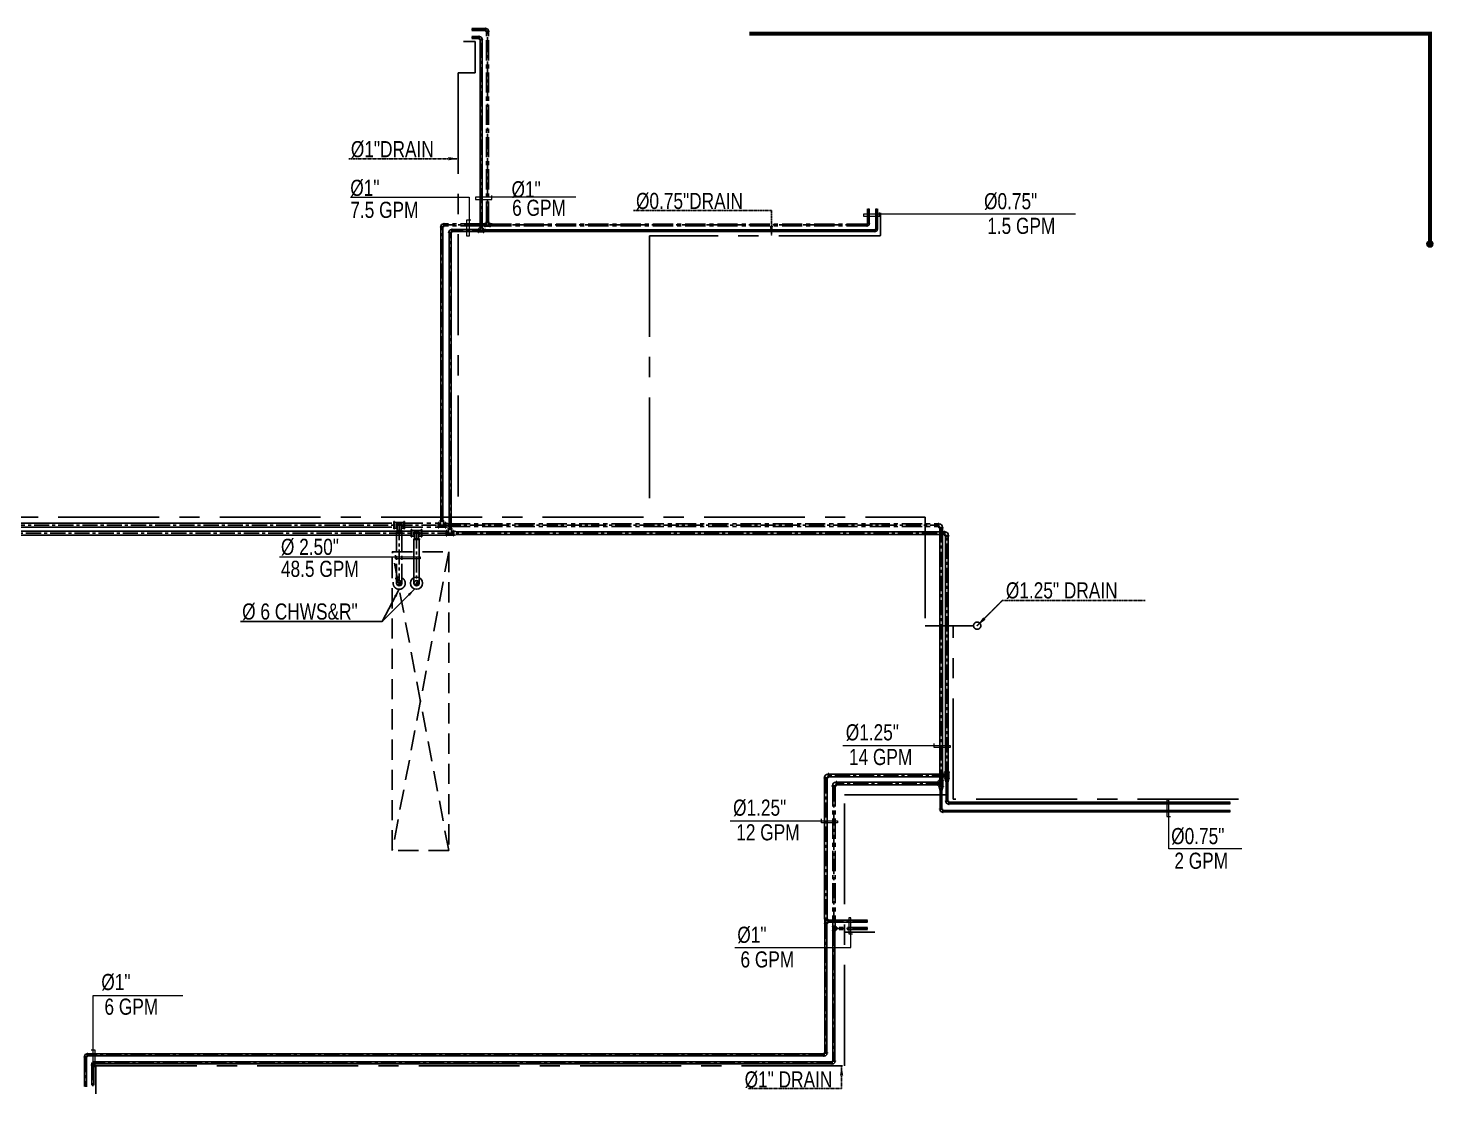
# Model space of a CAD drawing. Header units: millimetres. Extents: x -21221 to 1625077, y -149981 to 356550.
# Drawn here: x 1033930 to 1051334, y 202131 to 215338 of the extents above; entities that cross this region are included whole.
import ezdxf

# ---------------------------------------------------------------- set-up
doc = ezdxf.new("R2010")
doc.units = ezdxf.units.MM
doc.header["$LTSCALE"] = 1000
doc.header["$MEASUREMENT"] = 0
for name, pattern in [('CENTER', [2, 1.25, -0.25, 0.25, -0.25]), ('CENTERX2', [4, 2.5, -0.5, 0.5, -0.5]), ('HIDDEN', [0.375, 0.25, -0.125])]:
    doc.linetypes.add(name, pattern=pattern)
doc.layers.get('0').update_dxf_attribs({"linetype": 'CONTINUOUS'})
for name, color, linetype in [('12-RETURN-PIPE', 12, 'CONTINUOUS'), ('40-SUPPLY-PIPE', 40, 'CONTINUOUS'), ('44-DRAIN', 44, 'CENTER'), ('DIM-DPME-1-50', 10, 'CONTINUOUS')]:
    doc.layers.add(name, color=color, linetype=linetype)
doc.styles.add('DIM-DPME-1-50', font='romans.shx')
doc.styles.add('ROMANS', font='romans.shx', dxfattribs={"width": 0.85})
doc.styles.add('STENCIL', font='stencil.shx')
doc.dimstyles.new('ARROW', dxfattribs={"dimscale": 0, "dimtxt": 125, "dimasz": 125, "dimexe": 20, "dimexo": 20, "dimgap": 15, "dimtad": 1, "dimdec": 0, "dimzin": 1, "dimdsep": 46, "dimtxsty": 'DIM-DPME-1-50', "dimblk": 'DIM-DPME-1-50', "dimcen": 1.25, "dimdle": 250, "dimclrd": 33, "dimclre": 33, "dimclrt": 4, "dimadec": 0, "dimazin": 2, "dimtfac": 1, "dimtdec": 0, "dimtmove": 0, "dimatfit": 3, "dimfxl": 1, "dimtolj": 1, "dimtzin": 0, "dimarcsym": 0})
doc.dimstyles.get("Standard").update_dxf_attribs({"dimtxt": 125, "dimasz": 200, "dimexe": 0.18, "dimexo": 0.0625, "dimgap": 0.09, "dimtad": 0, "dimtih": 1, "dimtoh": 1, "dimdec": 4, "dimlfac": 0.1, "dimzin": 0, "dimdsep": 46, "dimtxsty": 'ROMANS', "dimcen": 0.09, "dimclrd": 1, "dimclre": 1, "dimclrt": 256, "dimadec": 0, "dimazin": 0, "dimtfac": 1, "dimtdec": 4, "dimtofl": 0, "dimtmove": 0, "dimatfit": 3, "dimfxl": 1, "dimtolj": 1, "dimtzin": 0, "dimarcsym": 0})

# ---------------------------------------------------------------- blocks, each defined once
blk = doc.blocks.new('EL-90-25mm')
at = {"ltscale": 0.019}
for p, q in [((-28, -18, -41), (-28, 18)), ((-23, 18), (-28, 18)), ((-23, -18, -41), (-23, 18)), ((-18, 13, -41), (-23, 13)), ((-18, 27, -14), (18, 27, -14)), ((-18, 22, -14), (-18, 27, -14)), ((-18, 22, -14), (18, 22, -14)), ((-13, 17, -14), (-13, 22, -14)), ((13, 18, 200732), (13, 22, -64)), ((18, 22, -14), (18, 27, -14)), ((-23, -18, -41), (-28, -18, -41))]:
    blk.add_line(p, q, dxfattribs=at)
blk.add_line((-18, -13, -32), (-23, -13, -41))
for centre, radius, start, end in [((-18, 18, 401495), 30.3, 268.7093, 359.5429), ((-18, 18, -14), 5.3, 271.5729, 354.0548)]:
    blk.add_arc(centre, radius, start, end, dxfattribs=at)
blk = doc.blocks.new('DIM-DPME-1-50')
at = {"layer": 'DIM-DPME-1-50', "color": 4}
blk.add_line((0, 100), (0, -100), dxfattribs=at)
at = {"layer": 'DIM-DPME-1-50', "color": 5}
blk.add_line((70.71, 70.71), (-70.71, -70.71), dxfattribs=at)
at = {"layer": 'DIM-DPME-1-50'}
blk.add_line((100, 0), (-100, 0), dxfattribs=at)
blk = doc.blocks.new('TTT20')
for p, q in [((-23, 32), (-27, 32)), ((-27, 32), (-27, -4)), ((-23, -4), (-23, 32)), ((-10.4, 27.9), (-23, 27.9)), ((16.8, 0, -23.6), (-23, 0, -23.6)), ((23, 0), (-23, 0)), ((-14.4, 41.1), (-14.4, 45.1)), ((-14.4, 45.1), (13.6, 45.1)), ((13.6, 41.1), (-14.4, 41.1)), ((-10.4, 41.1), (-10.4, 15.4)), ((9.6, 41.1), (9.6, 15.4)), ((19.5, 27.9, -23.6), (9.6, 27.9, -23.6)), ((23, 27.9), (13.1, 27.9)), ((13.6, 45.1), (13.6, 41.1)), ((23, 32), (27, 32)), ((23, -4), (23, 32)), ((27, 32), (27, -4)), ((-27, -4), (-23, -4)), ((27, -4), (23, -4))]:
    blk.add_line(p, q)
at = {"extrusion": (0, 0, -1)}
for major_axis, ratio, start_param, end_param in [((-9.9, -9.9), 1, 3.151797, 7.843777), ((-7.07, 7.07), 0.999999, 2.356194, 5.497791)]:
    blk.add_ellipse((-0.4, 15.4), major_axis=major_axis, ratio=ratio, start_param=start_param, end_param=end_param, dxfattribs=at)

msp = doc.modelspace()

# ---------------------------------------------------------------- hatches: boundary and pattern name
at = {"layer": '12-RETURN-PIPE', "linetype": 'Continuous'}
msp.add_hatch(color=256, dxfattribs=at).paths.add_polyline_path([(1038560.2, 208458.9, 1), (1038527.7, 208458.9, -1), (1038495.2, 208458.9, 1)])
at = {"layer": '40-SUPPLY-PIPE'}
for color, points in [(5, [(1051333.9, 212663.2, 0.3756332), (1051301.1, 212700.7), (1051291.1, 212700.7, 0.3756332), (1051258.3, 212663.2, 1)]), (256, [(1038775.2, 208458.9, 1), (1038742.7, 208458.9, -1), (1038710.2, 208458.9, 1)])]:
    msp.add_hatch(color=color, dxfattribs=at).paths.add_polyline_path(points)

# ---------------------------------------------------------------- linework, layer by layer
at = {"layer": '12-RETURN-PIPE', "color": 9, "linetype": 'CENTER', "ltscale": 0.15}
for p, q in [((1039424.1, 215320.4, -521.2), (1039594.1, 215320.4, -521.2)), ((1039621.8, 212938.2, -515.1), (1039621.8, 215293, -515.1)), ((1044341.3, 213103.6, -521.2), (1044341.3, 212920.3, -198087.8)), ((1044320.4, 212899.1, -198083.1), (1039086, 212899.1, -198083.1)), ((1032104, 209078), (1045278.6, 209078)), ((1032204, 209178), (1045205.7, 209178)), ((1038527.7, 209178), (1038527.7, 208491.3)), ((1045240.7, 205662.4, -533), (1045240.7, 209142.6, -535.8)), ((1045313.5, 205762.4, -385387.4), (1045313.5, 209042.9, -385389.9)), ((1045313.5, 206077.7, -198082.6), (1043848.8, 206077.7, -198082.8)), ((1043814, 206042.4, -198082.7), (1043814, 204300, -198083)), ((1043914, 205942.4, -520), (1043914, 204210.6, -520.3)), ((1045240.7, 205977.7, -519.9), (1043948.8, 205977.7, -520)), ((1048826, 205634.7, -521.2), (1045268.1, 205634.7, -526.9)), ((1043814, 204241.9, -198083), (1043814, 202642.3, -198083.2)), ((1044332.8, 204271.3, -198083.9), (1043826.5, 204271.3, -198084.8)), ((1043914, 204152.5, -520.3), (1043914, 202542.3, -520.5)), ((1044333, 204182, -521), (1043926.5, 204182, -522)), ((1034641.7, 202587.2, -176899.1), (1034641.7, 202219.6, -176899.4)), ((1043786.2, 202614.9, -198080.4), (1034669.1, 202614.9, -198081.8)), ((1034731.1, 202487.2, -519.9), (1034731.1, 202219.4, -520.1)), ((1043886.2, 202514.9, -518.3), (1034758.4, 202514.9, -519.8))]:
    msp.add_line(p, q, dxfattribs=at)
at = {"layer": '12-RETURN-PIPE', "linetype": 'CENTERX2', "ltscale": 0.1}
for p, q in [((1039428.3, 215307.9, -521.2), (1039594.1, 215307.9, -521.2)), ((1039428.7, 215332.9, -521.2), (1039594.1, 215332.9, -521.2)), ((1039609.3, 212938.2, -515.1), (1039609.3, 215293, -515.1)), ((1039634.3, 212938.2, -515.1), (1039634.3, 215293, -515.1)), ((1044331.3, 213098.6, -4120.7), (1044331.3, 212920.3, -309740.1)), ((1044351.3, 213099, -3812.2), (1044351.3, 212920.3, -309740.1)), ((1039537.3, 212911.6, -198083.1), (1039087, 212911.6, -198083.1)), ((1039537.3, 212886.6, -198083.1), (1039087, 212886.6, -198083.1)), ((1039537.3, 212911.6, -198083.1), (1039587.3, 212916.6, -198083.1)), ((1039537.3, 212886.6, -198083.1), (1039537.3, 212911.6, -198083.1)), ((1039537.3, 212886.6, -198083.1), (1039587.3, 212881.8, -198083.1)), ((1039705.3, 212909.1, -198083.1), (1039655.3, 212916.6, -198083.1)), ((1039705.3, 212889.1, -198083.1), (1039655.3, 212881.5, -198083.1)), ((1044320.4, 212909.1, -198083.1), (1039705.3, 212909.1, -198083.1)), ((1039705.3, 212889.1, -198083.1), (1039705.3, 212909.1, -198083.1)), ((1044320.4, 212889.1, -198083.1), (1039705.3, 212889.1, -198083.1)), ((1038571.4, 209203), (1039009.4, 209203)), ((1039156.2, 209194), (1045205.7, 209194)), ((1039156.2, 209162), (1039156.2, 209194)), ((1038495.2, 209100.4), (1038495.2, 208458.9)), ((1038560.2, 209100.4), (1038560.2, 208458.9)), ((1038571.4, 209153), (1039009.4, 209153)), ((1039156.2, 209162), (1045205.7, 209162)), ((1043898, 205942.4, -520), (1043898, 204210.6, -520.1)), ((1043930, 205942.4, -520), (1043930, 204210.6, -520.1)), ((1045230.7, 205883.8, -519.9), (1045218.3, 205933.8, -519.9)), ((1045250.7, 205883.8, -519.9), (1045263, 205933.8, -519.9)), ((1045230.7, 205662.4, -533), (1045230.7, 205883.8, -533.2)), ((1045230.7, 205883.8, -519.9), (1045250.7, 205883.8, -519.9)), ((1045250.7, 205662.4, -533), (1045250.7, 205883.8, -533.2)), ((1043901.5, 204135.2, -520.2), (1043899.2, 204152.5, -521.9)), ((1043926.5, 204135.2, -520.2), (1043928.8, 204152.5, -521.9)), ((1044329.7, 204194.5, -521), (1043947.4, 204194.5, -522)), ((1044329.4, 204169.5, -521), (1043947.4, 204169.5, -522)), ((1043926.5, 204135.2, -520.2), (1043901.5, 204135.2, -520.2)), ((1034718.6, 202487.2, -519.9), (1034718.6, 202222.7, -520.2)), ((1034743.6, 202487.2, -519.9), (1034743.6, 202223.1, -520.2))]:
    msp.add_line(p, q, dxfattribs=at)
at = {"layer": '12-RETURN-PIPE', "linetype": 'Continuous', "ltscale": 0.1}
for p, q in [((1039044.6, 209233.6, -515.1), (1039044.6, 212869.8, -515.1)), ((1039069.6, 209233.6, -515.1), (1039069.6, 212869.8, -515.1)), ((1032259.5, 209203), (1038436.6, 209203)), ((1039156.2, 209194), (1039106.2, 209203, -515.1)), ((1032259.5, 209153), (1038436.6, 209153)), ((1039156.2, 209162), (1039106.2, 209153.2, -515.1)), ((1045224.7, 206020.3, -187826.7), (1045224.7, 209142.6, -187829)), ((1045256.7, 206020.3, -187826.7), (1045256.7, 209142.6, -187829)), ((1045190.9, 205993.7, -519.9), (1043948.8, 205993.7, -519.9)), ((1045190.9, 205961.7, -519.9), (1043948.8, 205961.7, -519.9)), ((1048821.5, 205644.7, -521.2), (1045268.1, 205644.7, -526.9)), ((1048821, 205624.7, -521.2), (1045268.1, 205624.7, -526.9)), ((1043901.5, 204135.2, -520.2), (1043901.5, 202542.3, -520.6)), ((1043926.5, 204135.3, -520.2), (1043926.5, 202542.3, -520.6)), ((1043886.2, 202527.4, -518.3), (1034758.4, 202527.4, -519.9)), ((1043886.2, 202502.4, -518.3), (1034758.4, 202502.4, -519.9))]:
    msp.add_line(p, q, dxfattribs=at)
at = {"layer": '12-RETURN-PIPE', "linetype": 'CENTERX2', "ltscale": 0.1}
msp.add_circle((1038527.7, 208458.9), 75, dxfattribs=at)
at = {"layer": '12-RETURN-PIPE', "linetype": 'Continuous'}
msp.add_circle((1038527.7, 208458.9), 32.5, dxfattribs=at)
for centre, start, end in [((1038511.5, 208458.9), 180, 0), ((1038544, 208458.9), 0, 180)]:
    msp.add_arc(centre, 16.2, start, end, dxfattribs=at)
at = {"layer": '40-SUPPLY-PIPE', "color": 9, "linetype": 'CENTER', "ltscale": 0.15}
for p, q in [((1039424.4, 215220.4, -198083.1), (1039513.7, 215220.4, -198083.1)), ((1039541.4, 212868.2, -515.1), (1039541.4, 215193, -515.1)), ((1044441.3, 213103.3, -198083.1), (1044441.3, 212850.3, -382420.3)), ((1039057.1, 209233.6, -515.1), (1039057.1, 212869.8, -515.1)), ((1039157.1, 209134, -515.1), (1039157.1, 212799.8, -515.1)), ((1044420.4, 212829.1, -198083.1), (1039186, 212829.1, -198083.1)), ((1038742.7, 209078), (1038742.7, 208491.4)), ((1048825.7, 205734.7, -198083.1), (1045340.9, 205734.7, -385381.2))]:
    msp.add_line(p, q, dxfattribs=at)
at = {"layer": '40-SUPPLY-PIPE'}
for p, q in [((1039428.6, 215207.9, -198083.1), (1039513.7, 215207.9, -198083.1)), ((1039429, 215232.9, -198083.1), (1039513.7, 215232.9, -198083.1)), ((1039528.9, 212868.2, -515.1), (1039528.9, 215193, -515.1)), ((1039553.9, 212868.2, -515.1), (1039553.9, 215193, -515.1)), ((1044431.3, 213098.3, -201682.7), (1044431.3, 212850.3, -382420.3)), ((1044451.3, 213098.8, -201374.1), (1044451.3, 212850.3, -382420.3)), ((1039144.6, 209134, -515.1), (1039144.6, 212799.8, -515.1)), ((1039169.6, 209134, -515.1), (1039169.6, 212799.8, -515.1)), ((1039456.9, 212841.6, -198083.1), (1039186, 212841.6, -198083.1)), ((1039456.9, 212816.6, -198083.1), (1039186, 212816.6, -198083.1)), ((1039456.9, 212841.6, -198083.1), (1039506.9, 212846.6, -198083.1)), ((1039456.9, 212816.6, -198083.1), (1039456.9, 212841.6, -198083.1)), ((1039456.9, 212816.6, -198083.1), (1039506.9, 212811.8, -198083.1)), ((1039624.9, 212839.1, -198083.1), (1039574.9, 212846.6, -198083.1)), ((1039624.9, 212819.1, -198083.1), (1039574.9, 212811.5, -198083.1)), ((1044420.4, 212839.1, -198083.1), (1039624.9, 212839.1, -198083.1)), ((1039624.9, 212819.1, -198083.1), (1039624.9, 212839.1, -198083.1)), ((1044420.4, 212819.1, -198083.1), (1039624.9, 212819.1, -198083.1)), ((1032159.5, 209103), (1038674.4, 209103)), ((1032159.5, 209053), (1038674.4, 209053)), ((1038809.2, 209103), (1039109.4, 209103)), ((1038809.2, 209053), (1039109.4, 209053)), ((1039256.2, 209094.4), (1039206.2, 209103.3, -515.1)), ((1039256.2, 209062.4), (1039206.2, 209053.6, -515.1)), ((1039256.2, 209094.4), (1045278.6, 209094.4)), ((1039256.2, 209062.4), (1039256.2, 209094.4)), ((1039256.2, 209062.4), (1045278.6, 209062.4)), ((1045297.5, 206120.3, -385387.6), (1045297.5, 209042.9, -385389.9)), ((1045329.5, 206120.3, -385387.6), (1045329.5, 209042.9, -385389.9)), ((1038710.2, 209000.4), (1038710.2, 208458.9)), ((1038775.2, 209000.4), (1038775.2, 208458.9)), ((1045263.8, 206093.7, -198080.8), (1043848.8, 206093.7, -198080.9)), ((1045263.8, 206061.7, -198080.8), (1043848.8, 206061.7, -198080.9)), ((1045290.2, 206093.7, -198080.8), (1045270.2, 206093.7, -198080.8)), ((1045290.2, 206061.7, -198080.8), (1045270.2, 206061.7, -198080.8)), ((1043798, 206042.4, -198080.9), (1043798, 204300, -198081)), ((1043830, 206042.4, -198080.9), (1043830, 204300, -198081)), ((1045303.5, 205983.8, -198080.8), (1045291.1, 206033.8, -198080.8)), ((1045303.5, 205762.4, -385387.4), (1045303.5, 205983.8, -385387.5)), ((1045303.5, 205983.8, -198080.8), (1045323.5, 205983.8, -198080.8)), ((1045323.5, 205983.8, -198080.8), (1045335.8, 206033.8, -198080.8)), ((1045323.5, 205762.4, -385387.4), (1045323.5, 205983.8, -385387.5)), ((1048821.2, 205744.7, -198325.8), (1045340.9, 205744.7, -385381.2)), ((1048820.7, 205724.7, -198348.6), (1045340.9, 205724.7, -385381.2)), ((1043801.5, 204224.6, -198081.1), (1043799.2, 204241.9, -198082.8)), ((1043801.5, 204224.6, -198082.9), (1043801.5, 202642.3, -198083.3)), ((1043826.5, 204224.6, -198081.1), (1043801.5, 204224.6, -198081.1)), ((1043826.5, 204224.6, -198081.1), (1043828.8, 204241.9, -198082.8)), ((1043826.5, 204224.6, -198082.9), (1043826.5, 202642.3, -198083.3)), ((1044329.4, 204283.8, -198084), (1043847.4, 204283.8, -198084.9)), ((1044329.1, 204258.8, -198084), (1043847.4, 204258.8, -198084.9)), ((1034629.2, 202587.2, -176899.1), (1034629.2, 202223, -176899.4)), ((1034654.2, 202587.2, -176899.1), (1034654.2, 202217.7, -176899.5)), ((1043786.2, 202627.4, -198080.4), (1034669.1, 202627.4, -198081.9)), ((1043786.2, 202602.4, -198080.4), (1034669.1, 202602.4, -198081.9))]:
    msp.add_line(p, q, dxfattribs=at)
at = {"layer": '40-SUPPLY-PIPE', "color": 4, "linetype": 'HIDDEN'}
for p, q in [((1039141.4, 208846.5), (1038441.4, 205147.1)), ((1039141.4, 205147.1), (1038441.4, 208846.5))]:
    msp.add_line(p, q, dxfattribs=at)
at = {"layer": '40-SUPPLY-PIPE', "color": 5, "const_width": 50}
msp.add_lwpolyline([(1042865.7, 215267.7), (1051296.1, 215267.7), (1051296.1, 212701)], dxfattribs=at)
at = {"layer": '40-SUPPLY-PIPE', "color": 33, "lineweight": 15}
for points in [[(1037925.2, 213241.6), (1039393.3, 213241.6), (1039393.3, 212760.8), (1039367.5, 212760.8), (1039367.5, 212960.8), (1039414.5, 212960.8)], [(1040714, 213240.8), (1040714, 213240.8), (1039473.5, 213240.8), (1039473.5, 213215.1), (1039673.5, 213215.1), (1039673.5, 213262)], [(1037043.7, 208785.5), (1038789.1, 208785.5), (1038789.1, 208759.8), (1038481.8, 208759.8), (1038481.8, 208806.7)], [(1048967, 205165.8), (1048062.3, 205165.8), (1048062.3, 205769.5), (1048036.6, 205769.5), (1048036.6, 205569.5), (1048083.5, 205569.5)]]:
    msp.add_lwpolyline(points, dxfattribs=at)
for points, elevation in [([(1046906.2, 213031.6), (1044277.8, 213031.6), (1044277.8, 213005.8), (1044477.8, 213005.8), (1044477.8, 213052.7)], -521.2), ([(1044025.1, 206449.8), (1045354.1, 206449.8), (1045354.1, 206424.1), (1045154.1, 206424.1), (1045154.1, 206471)], -385387.9), ([(1042629, 205516.5), (1043958.1, 205516.5), (1043958.1, 205490.7), (1043758.1, 205490.7), (1043758.1, 205537.7)], -521.2), ([(1042684.7, 203946.1), (1044124.4, 203946.1), (1044124.4, 204313.7), (1044098.6, 204313.7), (1044098.6, 204113.7), (1044145.5, 204113.7)], -521.2), ([(1035848.6, 203347.3), (1034733.6, 203347.3), (1034733.6, 202471.1), (1034759.3, 202471.1), (1034759.3, 202671.1), (1034712.4, 202671.1)], -521.2)]:
    msp.add_lwpolyline(points, dxfattribs=dict(at, elevation=elevation))
at = {"layer": '40-SUPPLY-PIPE', "color": 4, "linetype": 'HIDDEN'}
msp.add_lwpolyline([(1038441.4, 208846.5), (1039141.4, 208846.5), (1039141.4, 205147.1), (1038441.4, 205147.1)], close=True, dxfattribs=at)
at = {"layer": '40-SUPPLY-PIPE', "color": 5}
msp.add_circle((1051296.1, 212663.2), 37.8, dxfattribs=at)
at = {"layer": '40-SUPPLY-PIPE'}
for radius in [75, 32.5]:
    msp.add_circle((1038742.7, 208458.9), radius, dxfattribs=at)
for centre, start, end in [((1038726.5, 208458.9), 180, 0), ((1038759, 208458.9), 0, 180)]:
    msp.add_arc(centre, 16.2, start, end, dxfattribs=at)
at = {"layer": '44-DRAIN'}
for p, q in [((1039324.9, 215173.4), (1039467.9, 215173.4)), ((1039467.9, 215173.4), (1039467.9, 214783.9)), ((1039259.6, 214783.9), (1039259.6, 209278)), ((1039467.9, 214783.9), (1039259.6, 214783.9)), ((1044488.8, 213046.9), (1044488.8, 212772.4)), ((1044488.8, 213046.9), (1044488.8, 212772.4)), ((1044478.8, 212762.4), (1041629.7, 212762.4)), ((1041629.7, 212762.4), (1041629.7, 209278)), ((1044478.8, 212762.4), (1041629.7, 212762.4)), ((1041629.7, 212762.4), (1041629.7, 209278)), ((1032304, 209278), (1045043.5, 209278)), ((1032304, 209278), (1045043.5, 209278)), ((1045043.5, 209278), (1045043.5, 207932.7)), ((1045043.5, 209278), (1045043.5, 207932.7)), ((1045043.5, 207932.7), (1045643.5, 207932.7)), ((1045043.5, 207932.7), (1045643.5, 207932.7)), ((1045391.4, 205782.2), (1045391.4, 207932.7)), ((1045391.4, 205782.2), (1045391.4, 207932.7)), ((1044043, 202480.1), (1044043, 205838.4)), ((1044043, 205838.4), (1045391.4, 205838.4)), ((1048925.2, 205782.2), (1045391.4, 205782.2)), ((1048925.2, 205782.2), (1045391.4, 205782.2)), ((1044421.7, 204133.4), (1044043, 204133.4)), ((1034769.4, 202130.8), (1034769.4, 202480.1, 0.1)), ((1034769.4, 202480.1, 0.1), (1044043, 202480.1))]:
    msp.add_line(p, q, dxfattribs=at)
msp.add_circle((1045688.3, 207932.7), 44.8, dxfattribs=at)
msp.add_circle((1045688.3, 207932.7), 44.8, dxfattribs=at)
msp.add_arc((1044478.8, 212772.4), 10, 270, 0, dxfattribs=at)
msp.add_arc((1044478.8, 212772.4), 10, 270, 0, dxfattribs=at)

# ---------------------------------------------------------------- block references
at = {"layer": '12-RETURN-PIPE', "linetype": 'CENTERX2', "ltscale": 0.1}
for name, p, xscale, yscale, zscale, rotation in [('EL-90-25mm', (1039621.8, 215320.4, -500.5), -1.003838475968223, 1.003838475968223, 1.003838475906775, 180), ('EL-90-25mm', (1044341.3, 212899.1, -198072), -0.7694396894075908, 0.7694396894075908, 0.7694396893493832, 90), ('TTT20', (1038526.7, 209212.8), 2.493287800520192, 2.4932878005784, 2.493287800573654, 180), ('EL-90-25mm', (1045240.7, 209178, 18.5), 1.28062426514225, 1.28062426514225, 1.280624265084042, 90), ('EL-90-25mm', (1043914, 205977.7, -501.5), -1.278032945410814, 1.278032945410814, 1.278032945402912, 270), ('TTT20', (1045263.1, 205977.1, -519.9), -1.599999999976716, 1.599999999918509, 1.599999999918509, 90), ('EL-90-25mm', (1045240.7, 205634.7, -512.4), 1.003838475968223, 1.003838475968223, 1.003838475906718, 270), ('TTT20', (1043899, 204181.5, -521.9), 1.074235083884559, 1.074235083884559, 1.074235083884559, 270), ('EL-90-25mm', (1034731.1, 202514.9, -505.3), -1.003838475910015, 1.003838475910015, 1.003838475906718, 270)]:
    msp.add_blockref(name, p, dxfattribs=dict(at, xscale=xscale, yscale=yscale, zscale=zscale, rotation=rotation))
at = {"layer": '12-RETURN-PIPE', "linetype": 'Continuous', "ltscale": 0.1, "xscale": -1.060834889649413, "yscale": 1.060834889649413, "zscale": 1.060834889620309, "rotation": 270}
msp.add_blockref('EL-90-25mm', (1039057.1, 212899.1, -493.3), dxfattribs=at)
at = {"layer": '12-RETURN-PIPE', "linetype": 'CENTERX2', "ltscale": 0.1}
for name, p, xscale, yscale, zscale in [('TTT20', (1039621.3, 212881.5, -198083.1), -1.257168270647525, 1.257168270589318, 1.257168270647524), ('TTT20', (1039057.8, 209152.9, -515.1), 1.789892151020467, 1.789892151078674, 1.789892151065485), ('EL-90-25mm', (1043914, 202514.9, -506.7), 1.003838475910015, 1.003838475910015, 1.003838475910014)]:
    msp.add_blockref(name, p, dxfattribs=dict(at, xscale=xscale, yscale=yscale, zscale=zscale))
at = {"layer": '40-SUPPLY-PIPE'}
for name, p, xscale, yscale, zscale, rotation in [('EL-90-25mm', (1039541.4, 215220.4, -500.5), -1.003838475968223, 1.003838475968223, 1.003838475906775, 180), ('EL-90-25mm', (1044441.3, 212829.1, -382404.5), -0.7694396894075908, 0.7694396894075908, 0.7694396893493832, 90), ('EL-90-25mm', (1039157.1, 212829.1, -198067.8), -1.060834889649413, 1.060834889649413, 1.060834889620309, 270), ('TTT20', (1038741.8, 209112.8), 2.493287800520192, 2.4932878005784, 2.493287800573654, 180), ('EL-90-25mm', (1045313.5, 209078.3, -198057.7), 1.28062426514225, 1.28062426514225, 1.280624265076765, 90), ('EL-90-25mm', (1043814, 206077.7, -198056.5), -1.278032945410814, 1.278032945410814, 1.278032945410813, 270), ('TTT20', (1045335.9, 206077.1, -198080.8), -1.599999999976716, 1.599999999918509, 1.599999999918509, 90), ('EL-90-25mm', (1045313.5, 205734.7, -385366.7), 1.003838475968223, 1.003838475968223, 1.003838475910014, 270), ('TTT20', (1043799, 204270.9, -198082.8), 1.074235083884559, 1.074235083884559, 1.074235083884559, 270), ('EL-90-25mm', (1034641.7, 202614.9, -176892.3), -1.003838475910015, 1.003838475910015, 1.003838475910014, 270)]:
    msp.add_blockref(name, p, dxfattribs=dict(at, xscale=xscale, yscale=yscale, zscale=zscale, rotation=rotation))
for name, p, xscale, yscale, zscale in [('TTT20', (1039540.9, 212811.5, -198083.1), -1.257168270647525, 1.257168270589318, 1.257168270647524), ('TTT20', (1039157.8, 209053.4, -515.1), 1.789892151020467, 1.789892151078674, 1.789892151065485), ('EL-90-25mm', (1043814, 202614.9, -198068.7), 1.003838475910015, 1.003838475910015, 1.003838475910014)]:
    msp.add_blockref(name, p, dxfattribs=dict(at, xscale=xscale, yscale=yscale, zscale=zscale))

# ---------------------------------------------------------------- texts
at = {"layer": '40-SUPPLY-PIPE', "color": 4, "ltscale": 0.001, "style": 'STENCIL', "width": 0.8}
for s, p in [('%%C1"', (1037921.7, 213258.5, 0)), ('%%C1"', (1039919.5, 213240.5, 0)), ('6 GPM', (1039926.7, 213011.3, 0)), ('%%C0.75"', (1045773.1, 213093, -521.2)), ('7.5 GPM', (1037921.7, 212985.9, 0)), ('1.5 GPM', (1045812.2, 212787.3, -521.2)), ('%%C 2.50"', (1037062.7, 208810, 0)), ('48.5 GPM', (1037062.7, 208537.4, 0)), ('%%C 6 CHWS&R"', (1036582.1, 208008.3, 0)), ('%%C1.25"', (1044060.1, 206511.3, -385387.9)), ('14 GPM', (1044099.2, 206205.6, -385387.9)), ('%%C1.25"', (1042664.1, 205578, -521.2)), ('12 GPM', (1042703.2, 205272.3, -521.2)), ('%%C0.75"', (1048091.8, 205225.8, 0)), ('2 GPM', (1048130.9, 204920.1)), ('%%C1"', (1042716.4, 204002.9, -521.2)), ('6 GPM', (1042755.5, 203697.2, -521.2)), ('%%C1"', (1034837.1, 203417.4, -521.2)), ('6 GPM', (1034876.2, 203111.7, -521.2))]:
    msp.add_text(s, height=200, dxfattribs=at).set_placement(p)
at = {"layer": '44-DRAIN', "color": 4, "ltscale": 0.001, "style": 'STENCIL', "width": 0.8}
for s, p in [('%%C1"DRAIN', (1037929.1, 213737.6)), ('%%C0.75"DRAIN', (1041461.3, 213096.2)), ('%%C1.25" DRAIN', (1046043.7, 208270.2)), ('%%C1" DRAIN', (1042807.1, 202210.3))]:
    msp.add_text(s, height=200, dxfattribs=at).set_placement(p)

# ---------------------------------------------------------------- leaders
at = {"layer": '40-SUPPLY-PIPE', "color": 33}
for points in [[(1038716.9, 208384), (1038316.7, 207983.8), (1036560.9, 207983.8)], [(1038527.7, 208383.9), (1038316.7, 207983.8)]]:
    msp.add_leader(points, dimstyle='Standard', override={"dimasz": 100}, dxfattribs=at)
at = {"layer": '44-DRAIN', "ltscale": 0.001}
for points in [[(1039259.6, 213719.4), (1038894.3, 213719.4), (1037903.4, 213719.4)], [(1043138.5, 212762.4), (1043138.5, 213076.4), (1041432.2, 213076.4)], [(1045688.3, 207932.7), (1046000.8, 208245.2), (1047769, 208245.2)], [(1044008.2, 202480.1), (1044008.2, 202197), (1042846, 202197)]]:
    msp.add_leader(points, dimstyle='ARROW', override={"dimscale": 1}, dxfattribs=at)

doc.saveas('drawing.dxf')
